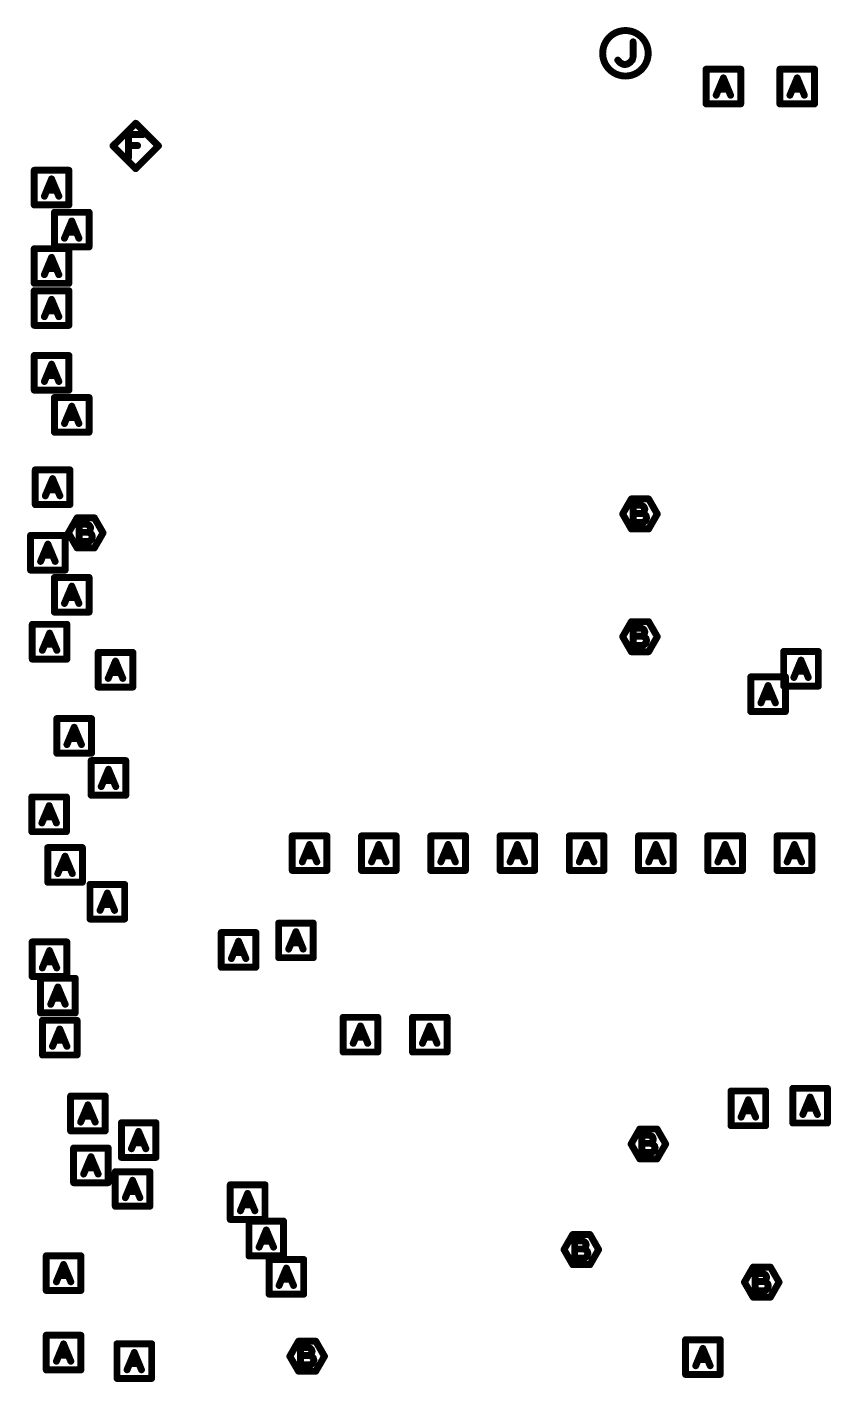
# Model space of a CAD drawing. Extents: x -14.2 to 19.9, y -5.2 to 16.9.
# Drawn here: x 2.34 to 3.036, y 4.04 to 5.213 of the extents above; entities that cross this region are included whole.
import ezdxf

# ---------------------------------------------------------------- set-up
doc = ezdxf.new("R2010")
doc.units = 0
doc.layers.get('0').update_dxf_attribs({"linetype": 'CONTINUOUS'})
doc.layers.add('FAB', color=2, linetype='CONTINUOUS')

# ---------------------------------------------------------------- blocks, each defined once
blk = doc.blocks.new('ROUND_1')
at = {"const_width": 0.003}
blk.add_lwpolyline([(-0.0015, 0, 1), (0.0015, 0, 1)], format="xyb", close=True, dxfattribs=at)

msp = doc.modelspace()

# ---------------------------------------------------------------- linework, layer by layer
at = {"layer": 'FAB', "const_width": 0.006}
msp.add_lwpolyline([(2.8386, 5.19, 1), (2.878, 5.19, 1)], format="xyb", close=True, dxfattribs=at)
for points in [[(2.8649, 5.1867), (2.8649, 5.1999)], [(2.8517, 5.1841), (2.8534, 5.1821)], [(2.8623, 5.1821), (2.8642, 5.1841)], [(2.8642, 5.1841), (2.8649, 5.1867)], [(2.8534, 5.1821), (2.8554, 5.1808)], [(2.8554, 5.1808), (2.8577, 5.1802)], [(2.8577, 5.1802), (2.8603, 5.1808)], [(2.8603, 5.1808), (2.8623, 5.1821)], [(2.9282, 5.1462), (2.9282, 5.1762)], [(2.9282, 5.1762), (2.9582, 5.1762)], [(2.9582, 5.1762), (2.9582, 5.1462)], [(2.9921, 5.1462), (2.9921, 5.1762)], [(2.9921, 5.1762), (3.0221, 5.1762)], [(3.0221, 5.1762), (3.0221, 5.1462)], [(2.9369, 5.1537), (2.9432, 5.1687)], [(2.9432, 5.1687), (2.9494, 5.1537)], [(3.0008, 5.1537), (3.0071, 5.1687)], [(3.0071, 5.1687), (3.0133, 5.1537)], [(2.9472, 5.1589), (2.9392, 5.1589)], [(3.0111, 5.1589), (3.0031, 5.1589)], [(2.9582, 5.1462), (2.9282, 5.1462)], [(3.0221, 5.1462), (2.9921, 5.1462)], [(2.4144, 5.1098), (2.4341, 5.1294)], [(2.4341, 5.1294), (2.4538, 5.1098)], [(2.4279, 5.0999), (2.4279, 5.1196)], [(2.4279, 5.1196), (2.4403, 5.1196)], [(2.4341, 5.0901), (2.4144, 5.1098)], [(2.4357, 5.1101), (2.4279, 5.1101)], [(2.4538, 5.1098), (2.4341, 5.0901)], [(2.3462, 5.0587), (2.3462, 5.0887)], [(2.3462, 5.0887), (2.3762, 5.0887)], [(2.3762, 5.0887), (2.3762, 5.0587)], [(2.355, 5.0662), (2.3612, 5.0812)], [(2.3612, 5.0812), (2.3675, 5.0662)], [(2.3652, 5.0715), (2.3572, 5.0715)], [(2.3762, 5.0587), (2.3462, 5.0587)], [(2.3637, 5.0223), (2.3637, 5.0523)], [(2.3637, 5.0523), (2.3937, 5.0523)], [(2.3724, 5.0298), (2.3787, 5.0448)], [(2.3787, 5.0448), (2.3849, 5.0298)], [(2.3937, 5.0523), (2.3937, 5.0223)], [(2.3827, 5.035), (2.3747, 5.035)], [(2.3462, 4.9908), (2.3462, 5.0208)], [(2.3462, 5.0208), (2.3762, 5.0208)], [(2.3937, 5.0223), (2.3637, 5.0223)], [(2.3762, 5.0208), (2.3762, 4.9908)], [(2.355, 4.9983), (2.3612, 5.0133)], [(2.3612, 5.0133), (2.3675, 4.9983)], [(2.3652, 5.0035), (2.3572, 5.0035)], [(2.3762, 4.9908), (2.3462, 4.9908)], [(2.3462, 4.9544), (2.3462, 4.9844)], [(2.3462, 4.9844), (2.3762, 4.9844)], [(2.3762, 4.9844), (2.3762, 4.9544)], [(2.355, 4.9619), (2.3612, 4.9769)], [(2.3612, 4.9769), (2.3675, 4.9619)], [(2.3652, 4.9671), (2.3572, 4.9671)], [(2.3762, 4.9544), (2.3462, 4.9544)], [(2.3462, 4.8983), (2.3462, 4.9283)], [(2.3462, 4.9283), (2.3762, 4.9283)], [(2.3762, 4.9283), (2.3762, 4.8983)], [(2.355, 4.9058), (2.3612, 4.9208)], [(2.3612, 4.9208), (2.3675, 4.9058)], [(2.3652, 4.9111), (2.3572, 4.9111)], [(2.3762, 4.8983), (2.3462, 4.8983)], [(2.3637, 4.8619), (2.3637, 4.8919)], [(2.3637, 4.8919), (2.3937, 4.8919)], [(2.3937, 4.8919), (2.3937, 4.8619)], [(2.3724, 4.8694), (2.3787, 4.8844)], [(2.3787, 4.8844), (2.3849, 4.8694)], [(2.3827, 4.8746), (2.3747, 4.8746)], [(2.3937, 4.8619), (2.3637, 4.8619)], [(2.3471, 4.7992), (2.3471, 4.8293)], [(2.3471, 4.8293), (2.3771, 4.8293)], [(2.3558, 4.8068), (2.3621, 4.8217)], [(2.3621, 4.8217), (2.3684, 4.8068)], [(2.3771, 4.8293), (2.3771, 4.7992)], [(2.3661, 4.812), (2.3581, 4.812)], [(2.3771, 4.7992), (2.3471, 4.7992)], [(2.8559, 4.7911), (2.8634, 4.8041)], [(2.8634, 4.8041), (2.8784, 4.8041)], [(2.8718, 4.7986), (2.8651, 4.7986)], [(2.8651, 4.7986), (2.8651, 4.7836)], [(2.8736, 4.7978), (2.8718, 4.7986)], [(2.8746, 4.7968), (2.8736, 4.7978)], [(2.8751, 4.7953), (2.8746, 4.7968)], [(2.8746, 4.7936), (2.8751, 4.7953)], [(2.8784, 4.8041), (2.8859, 4.7911)], [(2.3758, 4.7747), (2.3833, 4.7877)], [(2.3833, 4.7877), (2.3983, 4.7877)], [(2.3983, 4.7877), (2.4058, 4.7747)], [(2.8634, 4.7781), (2.8559, 4.7911)], [(2.8728, 4.7916), (2.8651, 4.7916)], [(2.8651, 4.7836), (2.8734, 4.7836)], [(2.8728, 4.7916), (2.8739, 4.7923)], [(2.8746, 4.7911), (2.8728, 4.7916)], [(2.8734, 4.7836), (2.8751, 4.7846)], [(2.8739, 4.7923), (2.8746, 4.7936)], [(2.8761, 4.7896), (2.8746, 4.7911)], [(2.8751, 4.7846), (2.8761, 4.7861)], [(2.8766, 4.7878), (2.8761, 4.7896)], [(2.8761, 4.7861), (2.8766, 4.7878)], [(2.8859, 4.7911), (2.8784, 4.7781)], [(2.343, 4.7425), (2.343, 4.7725)], [(2.343, 4.7725), (2.373, 4.7725)], [(2.373, 4.7725), (2.373, 4.7425)], [(2.3833, 4.7617), (2.3758, 4.7747)], [(2.3918, 4.7822), (2.3851, 4.7822)], [(2.3851, 4.7822), (2.3851, 4.7672)], [(2.3928, 4.7752), (2.3851, 4.7752)], [(2.3936, 4.7814), (2.3918, 4.7822)], [(2.3928, 4.7752), (2.3938, 4.7759)], [(2.3945, 4.7747), (2.3928, 4.7752)], [(2.3945, 4.7804), (2.3936, 4.7814)], [(2.3938, 4.7759), (2.3945, 4.7772)], [(2.3951, 4.779), (2.3945, 4.7804)], [(2.3945, 4.7772), (2.3951, 4.779)], [(2.396, 4.7732), (2.3945, 4.7747)], [(2.3965, 4.7714), (2.396, 4.7732)], [(2.4058, 4.7747), (2.3983, 4.7617)], [(2.8784, 4.7781), (2.8634, 4.7781)], [(2.3517, 4.75), (2.358, 4.765)], [(2.358, 4.765), (2.3643, 4.75)], [(2.3983, 4.7617), (2.3833, 4.7617)], [(2.3851, 4.7672), (2.3933, 4.7672)], [(2.3933, 4.7672), (2.3951, 4.7682)], [(2.3951, 4.7682), (2.396, 4.7697)], [(2.396, 4.7697), (2.3965, 4.7714)], [(2.362, 4.7553), (2.354, 4.7553)], [(2.373, 4.7425), (2.343, 4.7425)], [(2.3637, 4.7061), (2.3637, 4.7361)], [(2.3637, 4.7361), (2.3937, 4.7361)], [(2.3724, 4.7136), (2.3787, 4.7286)], [(2.3787, 4.7286), (2.3849, 4.7136)], [(2.3937, 4.7361), (2.3937, 4.7061)], [(2.3827, 4.7188), (2.3747, 4.7188)], [(2.3937, 4.7061), (2.3637, 4.7061)], [(2.3445, 4.6654), (2.3445, 4.6955)], [(2.3445, 4.6955), (2.3745, 4.6955)], [(2.3745, 4.6955), (2.3745, 4.6654)], [(2.8559, 4.6848), (2.8634, 4.6978)], [(2.8634, 4.6978), (2.8784, 4.6978)], [(2.8718, 4.6923), (2.8651, 4.6923)], [(2.8651, 4.6923), (2.8651, 4.6773)], [(2.8736, 4.6915), (2.8718, 4.6923)], [(2.8746, 4.6905), (2.8736, 4.6915)], [(2.8751, 4.689), (2.8746, 4.6905)], [(2.8784, 4.6978), (2.8859, 4.6848)], [(2.3532, 4.673), (2.3595, 4.6879)], [(2.3635, 4.6782), (2.3555, 4.6782)], [(2.3595, 4.6879), (2.3658, 4.673)], [(2.8634, 4.6718), (2.8559, 4.6848)], [(2.8728, 4.6853), (2.8651, 4.6853)], [(2.8728, 4.6853), (2.8739, 4.686)], [(2.8746, 4.6848), (2.8728, 4.6853)], [(2.8734, 4.6773), (2.8751, 4.6783)], [(2.8739, 4.686), (2.8746, 4.6873)], [(2.8746, 4.6873), (2.8751, 4.689)], [(2.8761, 4.6833), (2.8746, 4.6848)], [(2.8751, 4.6783), (2.8761, 4.6798)], [(2.8766, 4.6815), (2.8761, 4.6833)], [(2.8761, 4.6798), (2.8766, 4.6815)], [(2.8859, 4.6848), (2.8784, 4.6718)], [(2.4016, 4.6412), (2.4016, 4.6712)], [(2.4016, 4.6712), (2.4316, 4.6712)], [(2.4316, 4.6712), (2.4316, 4.6412)], [(2.8784, 4.6718), (2.8634, 4.6718)], [(2.8651, 4.6773), (2.8734, 4.6773)], [(2.9954, 4.642), (2.9954, 4.672)], [(2.9954, 4.672), (3.0254, 4.672)], [(3.0254, 4.672), (3.0254, 4.642)], [(2.3745, 4.6654), (2.3445, 4.6654)], [(2.4103, 4.6487), (2.4166, 4.6637)], [(2.4166, 4.6637), (2.4229, 4.6487)], [(3.0042, 4.6495), (3.0104, 4.6645)], [(3.0144, 4.6548), (3.0064, 4.6548)], [(3.0104, 4.6645), (3.0167, 4.6495)], [(2.4206, 4.6539), (2.4126, 4.6539)], [(2.9669, 4.62), (2.9669, 4.65)], [(2.9669, 4.65), (2.9969, 4.65)], [(2.9969, 4.65), (2.9969, 4.62)], [(2.4316, 4.6412), (2.4016, 4.6412)], [(2.9757, 4.6275), (2.9819, 4.6425)], [(2.9859, 4.6328), (2.9779, 4.6328)], [(2.9819, 4.6425), (2.9882, 4.6275)], [(3.0254, 4.642), (2.9954, 4.642)], [(2.9969, 4.62), (2.9669, 4.62)], [(2.3658, 4.5839), (2.3658, 4.6139)], [(2.3658, 4.6139), (2.3958, 4.6139)], [(2.3958, 4.6139), (2.3958, 4.5839)], [(2.3745, 4.5914), (2.3808, 4.6064)], [(2.3848, 4.5967), (2.3768, 4.5967)], [(2.3808, 4.6064), (2.3871, 4.5914)], [(2.3958, 4.5839), (2.3658, 4.5839)], [(2.3955, 4.5475), (2.3955, 4.5775)], [(2.3955, 4.5775), (2.4255, 4.5775)], [(2.4255, 4.5775), (2.4255, 4.5475)], [(2.4042, 4.555), (2.4105, 4.57)], [(2.4105, 4.57), (2.4168, 4.555)], [(2.4145, 4.5602), (2.4065, 4.5602)], [(2.3441, 4.516), (2.3441, 4.546)], [(2.3441, 4.546), (2.3741, 4.546)], [(2.3528, 4.5235), (2.3591, 4.5385)], [(2.3591, 4.5385), (2.3654, 4.5235)], [(2.3741, 4.546), (2.3741, 4.516)], [(2.4255, 4.5475), (2.3955, 4.5475)], [(2.3631, 4.5287), (2.3551, 4.5287)], [(2.3741, 4.516), (2.3441, 4.516)], [(2.3579, 4.4722), (2.3579, 4.5022)], [(2.3579, 4.5022), (2.3879, 4.5022)], [(2.3879, 4.5022), (2.3879, 4.4722)], [(2.5697, 4.4824), (2.5697, 4.5123)], [(2.5697, 4.5123), (2.5997, 4.5123)], [(2.5784, 4.4898), (2.5847, 4.5049)], [(2.5847, 4.5049), (2.591, 4.4898)], [(2.5997, 4.5123), (2.5997, 4.4824)], [(2.6297, 4.4824), (2.6297, 4.5123)], [(2.6297, 4.5123), (2.6597, 4.5123)], [(2.6384, 4.4898), (2.6447, 4.5049)], [(2.6447, 4.5049), (2.651, 4.4898)], [(2.6597, 4.5123), (2.6597, 4.4824)], [(2.6897, 4.4824), (2.6897, 4.5123)], [(2.6897, 4.5123), (2.7197, 4.5123)], [(2.6984, 4.4898), (2.7047, 4.5049)], [(2.7047, 4.5049), (2.711, 4.4898)], [(2.7197, 4.5123), (2.7197, 4.4824)], [(2.7497, 4.4824), (2.7497, 4.5123)], [(2.7497, 4.5123), (2.7797, 4.5123)], [(2.7584, 4.4898), (2.7647, 4.5049)], [(2.7647, 4.5049), (2.771, 4.4898)], [(2.7797, 4.5123), (2.7797, 4.4824)], [(2.8097, 4.4824), (2.8097, 4.5123)], [(2.8097, 4.5123), (2.8397, 4.5123)], [(2.8184, 4.4898), (2.8247, 4.5049)], [(2.8247, 4.5049), (2.831, 4.4898)], [(2.8397, 4.5123), (2.8397, 4.4824)], [(2.8697, 4.4824), (2.8697, 4.5123)], [(2.8697, 4.5123), (2.8997, 4.5123)], [(2.8784, 4.4898), (2.8847, 4.5049)], [(2.8847, 4.5049), (2.891, 4.4898)], [(2.8997, 4.5123), (2.8997, 4.4824)], [(2.9297, 4.4824), (2.9297, 4.5123)], [(2.9297, 4.5123), (2.9597, 4.5123)], [(2.9384, 4.4898), (2.9447, 4.5049)], [(2.9447, 4.5049), (2.951, 4.4898)], [(2.9597, 4.5123), (2.9597, 4.4824)], [(2.9897, 4.4824), (2.9897, 4.5123)], [(2.9897, 4.5123), (3.0197, 4.5123)], [(2.9984, 4.4898), (3.0047, 4.5049)], [(3.0047, 4.5049), (3.011, 4.4898)], [(3.0197, 4.5123), (3.0197, 4.4824)], [(2.3666, 4.4797), (2.3729, 4.4947)], [(2.3729, 4.4947), (2.3792, 4.4797)], [(2.5887, 4.4951), (2.5807, 4.4951)], [(2.6487, 4.4951), (2.6407, 4.4951)], [(2.7087, 4.4951), (2.7007, 4.4951)], [(2.7687, 4.4951), (2.7607, 4.4951)], [(2.8287, 4.4951), (2.8207, 4.4951)], [(2.8887, 4.4951), (2.8807, 4.4951)], [(2.9487, 4.4951), (2.9407, 4.4951)], [(3.0087, 4.4951), (3.0007, 4.4951)], [(2.3769, 4.4849), (2.3689, 4.4849)], [(2.5997, 4.4824), (2.5697, 4.4824)], [(2.6597, 4.4824), (2.6297, 4.4824)], [(2.7197, 4.4824), (2.6897, 4.4824)], [(2.7797, 4.4824), (2.7497, 4.4824)], [(2.8397, 4.4824), (2.8097, 4.4824)], [(2.8997, 4.4824), (2.8697, 4.4824)], [(2.9597, 4.4824), (2.9297, 4.4824)], [(3.0197, 4.4824), (2.9897, 4.4824)], [(2.3879, 4.4722), (2.3579, 4.4722)], [(2.3945, 4.4403), (2.3945, 4.4703)], [(2.3945, 4.4703), (2.4245, 4.4703)], [(2.4245, 4.4703), (2.4245, 4.4403)], [(2.4032, 4.4478), (2.4095, 4.4628)], [(2.4095, 4.4628), (2.4158, 4.4478)], [(2.4135, 4.453), (2.4055, 4.453)], [(2.4245, 4.4403), (2.3945, 4.4403)], [(2.5579, 4.4069), (2.5579, 4.4368)], [(2.5579, 4.4368), (2.5879, 4.4368)], [(2.5879, 4.4368), (2.5879, 4.4069)], [(2.3444, 4.3905), (2.3444, 4.4205)], [(2.3444, 4.4205), (2.3744, 4.4205)], [(2.3744, 4.4205), (2.3744, 4.3905)], [(2.5082, 4.3986), (2.5082, 4.4286)], [(2.5082, 4.4286), (2.5382, 4.4286)], [(2.517, 4.4061), (2.5232, 4.4211)], [(2.5232, 4.4211), (2.5295, 4.4061)], [(2.5382, 4.4286), (2.5382, 4.3986)], [(2.5666, 4.4143), (2.5729, 4.4294)], [(2.5729, 4.4294), (2.5791, 4.4143)], [(2.3532, 4.398), (2.3594, 4.413)], [(2.3594, 4.413), (2.3657, 4.398)], [(2.5272, 4.4114), (2.5192, 4.4114)], [(2.5769, 4.4196), (2.5689, 4.4196)], [(2.3634, 4.4032), (2.3554, 4.4032)], [(2.5382, 4.3986), (2.5082, 4.3986)], [(2.5879, 4.4069), (2.5579, 4.4069)], [(2.3744, 4.3905), (2.3444, 4.3905)], [(2.3517, 4.359), (2.3517, 4.389)], [(2.3517, 4.389), (2.3817, 4.389)], [(2.3817, 4.389), (2.3817, 4.359)], [(2.3605, 4.3665), (2.3667, 4.3815)], [(2.3667, 4.3815), (2.373, 4.3665)], [(2.3707, 4.3717), (2.3627, 4.3717)], [(2.3817, 4.359), (2.3517, 4.359)], [(2.3533, 4.3226), (2.3533, 4.3526)], [(2.3533, 4.3526), (2.3833, 4.3526)], [(2.3833, 4.3526), (2.3833, 4.3226)], [(2.6138, 4.3252), (2.6138, 4.3552)], [(2.6138, 4.3552), (2.6438, 4.3552)], [(2.6438, 4.3552), (2.6438, 4.3252)], [(2.6738, 4.3252), (2.6738, 4.3552)], [(2.6738, 4.3552), (2.7038, 4.3552)], [(2.7038, 4.3552), (2.7038, 4.3252)], [(2.362, 4.3301), (2.3683, 4.3451)], [(2.3683, 4.3451), (2.3745, 4.3301)], [(2.6225, 4.3327), (2.6288, 4.3477)], [(2.6328, 4.338), (2.6248, 4.338)], [(2.6288, 4.3477), (2.6351, 4.3327)], [(2.6825, 4.3327), (2.6888, 4.3477)], [(2.6928, 4.338), (2.6848, 4.338)], [(2.6888, 4.3477), (2.6951, 4.3327)], [(2.3723, 4.3353), (2.3643, 4.3353)], [(2.3833, 4.3226), (2.3533, 4.3226)], [(2.6438, 4.3252), (2.6138, 4.3252)], [(2.7038, 4.3252), (2.6738, 4.3252)], [(2.9498, 4.2614), (2.9498, 4.2914)], [(2.9498, 4.2914), (2.9798, 4.2914)], [(2.9798, 4.2914), (2.9798, 4.2614)], [(3.0033, 4.2637), (3.0033, 4.2937)], [(3.0033, 4.2937), (3.0333, 4.2937)], [(3.0333, 4.2937), (3.0333, 4.2637)], [(2.3777, 4.2569), (2.3777, 4.287)], [(2.3777, 4.287), (2.4077, 4.287)], [(2.3864, 4.2645), (2.3927, 4.2794)], [(2.3927, 4.2794), (2.399, 4.2645)], [(2.4077, 4.287), (2.4077, 4.2569)], [(2.9585, 4.2688), (2.9648, 4.2839)], [(2.9648, 4.2839), (2.9711, 4.2688)], [(3.012, 4.2711), (3.0183, 4.2862)], [(3.0183, 4.2862), (3.0246, 4.2711)], [(2.3967, 4.2697), (2.3887, 4.2697)], [(2.9688, 4.2741), (2.9608, 4.2741)], [(3.0223, 4.2764), (3.0143, 4.2764)], [(2.4077, 4.2569), (2.3777, 4.2569)], [(2.4217, 4.2339), (2.4217, 4.2639)], [(2.4217, 4.2639), (2.4516, 4.2639)], [(2.4304, 4.2414), (2.4366, 4.2564)], [(2.4366, 4.2564), (2.4429, 4.2414)], [(2.4516, 4.2639), (2.4516, 4.2339)], [(2.8632, 4.2455), (2.8707, 4.2585)], [(2.8707, 4.2585), (2.8857, 4.2585)], [(2.8857, 4.2585), (2.8932, 4.2455)], [(2.9798, 4.2614), (2.9498, 4.2614)], [(3.0333, 4.2637), (3.0033, 4.2637)], [(2.4406, 4.2466), (2.4326, 4.2466)], [(2.8707, 4.2326), (2.8632, 4.2455)], [(2.8792, 4.253), (2.8725, 4.253)], [(2.8725, 4.253), (2.8725, 4.2381)], [(2.8802, 4.2461), (2.8725, 4.2461)], [(2.881, 4.2523), (2.8792, 4.253)], [(2.8802, 4.2461), (2.8812, 4.2468)], [(2.882, 4.2455), (2.8802, 4.2461)], [(2.882, 4.2513), (2.881, 4.2523)], [(2.8812, 4.2468), (2.882, 4.248)], [(2.8825, 4.2498), (2.882, 4.2513)], [(2.882, 4.248), (2.8825, 4.2498)], [(2.8835, 4.244), (2.882, 4.2455)], [(2.884, 4.2423), (2.8835, 4.244)], [(2.8932, 4.2455), (2.8857, 4.2326)], [(2.3803, 4.212), (2.3803, 4.242)], [(2.3803, 4.242), (2.4103, 4.242)], [(2.389, 4.2195), (2.3953, 4.2345)], [(2.3953, 4.2345), (2.4016, 4.2195)], [(2.4103, 4.242), (2.4103, 4.212)], [(2.4516, 4.2339), (2.4217, 4.2339)], [(2.8857, 4.2326), (2.8707, 4.2326)], [(2.8725, 4.2381), (2.8807, 4.2381)], [(2.8807, 4.2381), (2.8825, 4.239)], [(2.8825, 4.239), (2.8835, 4.2405)], [(2.8835, 4.2405), (2.884, 4.2423)], [(2.3993, 4.2248), (2.3913, 4.2248)], [(2.4164, 4.1916), (2.4164, 4.2215)], [(2.4164, 4.2215), (2.4464, 4.2215)], [(2.4464, 4.2215), (2.4464, 4.1916)], [(2.4103, 4.212), (2.3803, 4.212)], [(2.4251, 4.199), (2.4314, 4.2141)], [(2.4314, 4.2141), (2.4377, 4.199)], [(2.516, 4.1802), (2.516, 4.2102)], [(2.516, 4.2102), (2.5461, 4.2102)], [(2.5461, 4.2102), (2.5461, 4.1802)], [(2.4354, 4.2043), (2.4274, 4.2043)], [(2.5248, 4.1877), (2.531, 4.2027)], [(2.531, 4.2027), (2.5373, 4.1877)], [(2.4464, 4.1916), (2.4164, 4.1916)], [(2.535, 4.1929), (2.527, 4.1929)], [(2.5461, 4.1802), (2.516, 4.1802)], [(2.5322, 4.1486), (2.5322, 4.1787)], [(2.5322, 4.1787), (2.5622, 4.1787)], [(2.5622, 4.1787), (2.5622, 4.1486)], [(2.541, 4.1562), (2.5472, 4.1711)], [(2.5472, 4.1711), (2.5535, 4.1562)], [(2.8051, 4.1541), (2.8126, 4.1671)], [(2.8126, 4.1671), (2.8276, 4.1671)], [(2.8276, 4.1671), (2.8351, 4.1541)], [(2.5512, 4.1614), (2.5432, 4.1614)], [(2.8126, 4.1411), (2.8051, 4.1541)], [(2.8211, 4.1616), (2.8143, 4.1616)], [(2.8143, 4.1616), (2.8143, 4.1466)], [(2.8221, 4.1546), (2.8143, 4.1546)], [(2.8228, 4.1608), (2.8211, 4.1616)], [(2.8221, 4.1546), (2.8231, 4.1553)], [(2.8238, 4.1541), (2.8221, 4.1546)], [(2.8238, 4.1598), (2.8228, 4.1608)], [(2.8231, 4.1553), (2.8238, 4.1566)], [(2.8243, 4.1583), (2.8238, 4.1598)], [(2.8238, 4.1566), (2.8243, 4.1583)], [(2.8253, 4.1526), (2.8238, 4.1541)], [(2.8258, 4.1508), (2.8253, 4.1526)], [(2.8253, 4.1491), (2.8258, 4.1508)], [(2.8351, 4.1541), (2.8276, 4.1411)], [(2.3566, 4.1187), (2.3566, 4.1487)], [(2.3566, 4.1487), (2.3866, 4.1487)], [(2.3654, 4.1262), (2.3716, 4.1412)], [(2.3716, 4.1412), (2.3779, 4.1262)], [(2.3866, 4.1487), (2.3866, 4.1187)], [(2.5622, 4.1486), (2.5322, 4.1486)], [(2.5496, 4.1155), (2.5496, 4.1455)], [(2.5496, 4.1455), (2.5796, 4.1455)], [(2.5796, 4.1455), (2.5796, 4.1155)], [(2.8276, 4.1411), (2.8126, 4.1411)], [(2.8143, 4.1466), (2.8226, 4.1466)], [(2.8226, 4.1466), (2.8243, 4.1476)], [(2.8243, 4.1476), (2.8253, 4.1491)], [(2.9614, 4.1259), (2.9689, 4.1389)], [(2.9689, 4.1389), (2.9839, 4.1389)], [(2.9839, 4.1389), (2.9914, 4.1259)], [(2.3756, 4.1315), (2.3676, 4.1315)], [(2.5583, 4.123), (2.5646, 4.138)], [(2.5686, 4.1283), (2.5606, 4.1283)], [(2.5646, 4.138), (2.5708, 4.123)], [(2.9774, 4.1334), (2.9706, 4.1334)], [(2.9706, 4.1334), (2.9706, 4.1184)], [(2.9791, 4.1326), (2.9774, 4.1334)], [(2.9784, 4.1264), (2.9794, 4.1271)], [(2.9801, 4.1316), (2.9791, 4.1326)], [(2.9794, 4.1271), (2.9801, 4.1284)], [(2.9806, 4.1302), (2.9801, 4.1316)], [(2.9801, 4.1284), (2.9806, 4.1302)], [(2.3866, 4.1187), (2.3566, 4.1187)], [(2.5796, 4.1155), (2.5496, 4.1155)], [(2.9689, 4.1129), (2.9614, 4.1259)], [(2.9784, 4.1264), (2.9706, 4.1264)], [(2.9706, 4.1184), (2.9789, 4.1184)], [(2.9801, 4.1259), (2.9784, 4.1264)], [(2.9789, 4.1184), (2.9806, 4.1194)], [(2.9816, 4.1244), (2.9801, 4.1259)], [(2.9806, 4.1194), (2.9816, 4.1209)], [(2.9821, 4.1227), (2.9816, 4.1244)], [(2.9816, 4.1209), (2.9821, 4.1227)], [(2.9914, 4.1259), (2.9839, 4.1129)], [(2.9839, 4.1129), (2.9689, 4.1129)], [(2.3566, 4.0499), (2.3566, 4.0799)], [(2.3566, 4.0799), (2.3866, 4.0799)], [(2.3866, 4.0799), (2.3866, 4.0499)], [(2.3654, 4.0574), (2.3716, 4.0724)], [(2.3716, 4.0724), (2.3779, 4.0574)], [(2.4179, 4.0425), (2.4179, 4.0725)], [(2.4179, 4.0725), (2.4479, 4.0725)], [(2.4479, 4.0725), (2.4479, 4.0425)], [(2.5676, 4.0617), (2.5751, 4.0747)], [(2.5751, 4.0747), (2.5901, 4.0747)], [(2.5836, 4.0693), (2.5769, 4.0693)], [(2.5769, 4.0693), (2.5769, 4.0542)], [(2.5854, 4.0685), (2.5836, 4.0693)], [(2.5864, 4.0675), (2.5854, 4.0685)], [(2.5901, 4.0747), (2.5976, 4.0617)], [(2.9104, 4.046), (2.9104, 4.076)], [(2.9104, 4.076), (2.9404, 4.076)], [(2.9192, 4.0535), (2.9254, 4.0685)], [(2.9254, 4.0685), (2.9317, 4.0535)], [(2.9404, 4.076), (2.9404, 4.046)], [(2.3756, 4.0626), (2.3676, 4.0626)], [(2.4266, 4.05), (2.4329, 4.065)], [(2.4329, 4.065), (2.4391, 4.05)], [(2.5751, 4.0488), (2.5676, 4.0617)], [(2.5846, 4.0623), (2.5769, 4.0623)], [(2.5846, 4.0623), (2.5856, 4.063)], [(2.5864, 4.0617), (2.5846, 4.0623)], [(2.5856, 4.063), (2.5864, 4.0642)], [(2.5869, 4.066), (2.5864, 4.0675)], [(2.5864, 4.0642), (2.5869, 4.066)], [(2.5879, 4.0602), (2.5864, 4.0617)], [(2.5869, 4.0552), (2.5879, 4.0567)], [(2.5884, 4.0585), (2.5879, 4.0602)], [(2.5879, 4.0567), (2.5884, 4.0585)], [(2.5976, 4.0617), (2.5901, 4.0488)], [(2.9294, 4.0588), (2.9214, 4.0588)], [(2.3866, 4.0499), (2.3566, 4.0499)], [(2.4369, 4.0553), (2.4289, 4.0553)], [(2.5901, 4.0488), (2.5751, 4.0488)], [(2.5769, 4.0542), (2.5851, 4.0542)], [(2.5851, 4.0542), (2.5869, 4.0552)], [(2.9404, 4.046), (2.9104, 4.046)], [(2.4479, 4.0425), (2.4179, 4.0425)]]:
    msp.add_lwpolyline(points, dxfattribs=at)

# ---------------------------------------------------------------- block references
at = {"layer": 'FAB'}
for p in [(2.8649, 5.1999), (2.8517, 5.1841), (2.8642, 5.1841), (2.8642, 5.1841), (2.8649, 5.1867), (2.8649, 5.1867), (2.8534, 5.1821), (2.8534, 5.1821), (2.8554, 5.1808), (2.8554, 5.1808), (2.8577, 5.1802), (2.8577, 5.1802), (2.8603, 5.1808), (2.8603, 5.1808), (2.8623, 5.1821), (2.8623, 5.1821), (2.9282, 5.1762), (2.9282, 5.1762), (2.9582, 5.1762), (2.9582, 5.1762), (2.9921, 5.1762), (2.9921, 5.1762), (3.0221, 5.1762), (3.0221, 5.1762), (2.9432, 5.1687), (2.9432, 5.1687), (3.0071, 5.1687), (3.0071, 5.1687), (2.9369, 5.1537), (2.9392, 5.1589), (2.9472, 5.1589), (2.9494, 5.1537), (3.0008, 5.1537), (3.0031, 5.1589), (3.0111, 5.1589), (3.0133, 5.1537), (2.9282, 5.1462), (2.9282, 5.1462), (2.9582, 5.1462), (2.9582, 5.1462), (2.9921, 5.1462), (2.9921, 5.1462), (3.0221, 5.1462), (3.0221, 5.1462), (2.4341, 5.1294), (2.4341, 5.1294), (2.4279, 5.1196), (2.4279, 5.1196), (2.4403, 5.1196), (2.4144, 5.1098), (2.4144, 5.1098), (2.4279, 5.1101), (2.4357, 5.1101), (2.4538, 5.1098), (2.4538, 5.1098), (2.3462, 5.0887), (2.3462, 5.0887), (2.3762, 5.0887), (2.3762, 5.0887), (2.4279, 5.0999), (2.4341, 5.0901), (2.4341, 5.0901), (2.3612, 5.0812), (2.3612, 5.0812), (2.355, 5.0662), (2.3572, 5.0715), (2.3652, 5.0715), (2.3675, 5.0662), (2.3462, 5.0587), (2.3462, 5.0587), (2.3762, 5.0587), (2.3762, 5.0587), (2.3637, 5.0523), (2.3637, 5.0523), (2.3787, 5.0448), (2.3787, 5.0448), (2.3937, 5.0523), (2.3937, 5.0523), (2.3747, 5.035), (2.3827, 5.035), (2.3462, 5.0208), (2.3462, 5.0208), (2.3637, 5.0223), (2.3637, 5.0223), (2.3724, 5.0298), (2.3762, 5.0208), (2.3762, 5.0208), (2.3849, 5.0298), (2.3937, 5.0223), (2.3937, 5.0223), (2.3612, 5.0133), (2.3612, 5.0133), (2.355, 4.9983), (2.3572, 5.0035), (2.3652, 5.0035), (2.3675, 4.9983), (2.3462, 4.9908), (2.3462, 4.9908), (2.3462, 4.9844), (2.3462, 4.9844), (2.3762, 4.9908), (2.3762, 4.9908), (2.3762, 4.9844), (2.3762, 4.9844), (2.3612, 4.9769), (2.3612, 4.9769), (2.355, 4.9619), (2.3572, 4.9671), (2.3652, 4.9671), (2.3675, 4.9619), (2.3462, 4.9544), (2.3462, 4.9544), (2.3762, 4.9544), (2.3762, 4.9544), (2.3462, 4.9283), (2.3462, 4.9283), (2.3762, 4.9283), (2.3762, 4.9283), (2.3612, 4.9208), (2.3612, 4.9208), (2.355, 4.9058), (2.3572, 4.9111), (2.3652, 4.9111), (2.3675, 4.9058), (2.3462, 4.8983), (2.3462, 4.8983), (2.3637, 4.8919), (2.3637, 4.8919), (2.3762, 4.8983), (2.3762, 4.8983), (2.3937, 4.8919), (2.3937, 4.8919), (2.3787, 4.8844), (2.3787, 4.8844), (2.3724, 4.8694), (2.3747, 4.8746), (2.3827, 4.8746), (2.3849, 4.8694), (2.3637, 4.8619), (2.3637, 4.8619), (2.3937, 4.8619), (2.3937, 4.8619), (2.3471, 4.8293), (2.3471, 4.8293), (2.3621, 4.8217), (2.3621, 4.8217), (2.3771, 4.8293), (2.3771, 4.8293), (2.3581, 4.812), (2.3661, 4.812), (2.3471, 4.7992), (2.3471, 4.7992), (2.3558, 4.8068), (2.3684, 4.8068), (2.3771, 4.7992), (2.3771, 4.7992), (2.8634, 4.8041), (2.8634, 4.8041), (2.8651, 4.7986), (2.8651, 4.7986), (2.8718, 4.7986), (2.8718, 4.7986), (2.8736, 4.7978), (2.8736, 4.7978), (2.8746, 4.7968), (2.8746, 4.7968), (2.8751, 4.7953), (2.8751, 4.7953), (2.8784, 4.8041), (2.8784, 4.8041), (2.3833, 4.7877), (2.3833, 4.7877), (2.3983, 4.7877), (2.3983, 4.7877), (2.8559, 4.7911), (2.8559, 4.7911), (2.8651, 4.7916), (2.8651, 4.7836), (2.8651, 4.7836), (2.8728, 4.7916), (2.8728, 4.7916), (2.8728, 4.7916), (2.8734, 4.7836), (2.8734, 4.7836), (2.8739, 4.7923), (2.8739, 4.7923), (2.8746, 4.7936), (2.8746, 4.7936), (2.8746, 4.7911), (2.8746, 4.7911), (2.8751, 4.7846), (2.8751, 4.7846), (2.8761, 4.7896), (2.8761, 4.7896), (2.8761, 4.7861), (2.8761, 4.7861), (2.8766, 4.7878), (2.8766, 4.7878), (2.8859, 4.7911), (2.8859, 4.7911), (2.343, 4.7725), (2.343, 4.7725), (2.373, 4.7725), (2.373, 4.7725), (2.3758, 4.7747), (2.3758, 4.7747), (2.3851, 4.7822), (2.3851, 4.7822), (2.3851, 4.7752), (2.3918, 4.7822), (2.3918, 4.7822), (2.3928, 4.7752), (2.3928, 4.7752), (2.3928, 4.7752), (2.3936, 4.7814), (2.3936, 4.7814), (2.3938, 4.7759), (2.3938, 4.7759), (2.3945, 4.7804), (2.3945, 4.7804), (2.3945, 4.7772), (2.3945, 4.7772), (2.3945, 4.7747), (2.3945, 4.7747), (2.3951, 4.779), (2.3951, 4.779), (2.396, 4.7732), (2.396, 4.7732), (2.4058, 4.7747), (2.4058, 4.7747), (2.8634, 4.7781), (2.8634, 4.7781), (2.8784, 4.7781), (2.8784, 4.7781), (2.358, 4.765), (2.358, 4.765), (2.3833, 4.7617), (2.3833, 4.7617), (2.3851, 4.7672), (2.3851, 4.7672), (2.3933, 4.7672), (2.3933, 4.7672), (2.3951, 4.7682), (2.3951, 4.7682), (2.396, 4.7697), (2.396, 4.7697), (2.3965, 4.7714), (2.3965, 4.7714), (2.3983, 4.7617), (2.3983, 4.7617), (2.3517, 4.75), (2.354, 4.7553), (2.362, 4.7553), (2.3643, 4.75), (2.343, 4.7425), (2.343, 4.7425), (2.373, 4.7425), (2.373, 4.7425), (2.3637, 4.7361), (2.3637, 4.7361), (2.3787, 4.7286), (2.3787, 4.7286), (2.3937, 4.7361), (2.3937, 4.7361), (2.3724, 4.7136), (2.3747, 4.7188), (2.3827, 4.7188), (2.3849, 4.7136), (2.3637, 4.7061), (2.3637, 4.7061), (2.3937, 4.7061), (2.3937, 4.7061), (2.3445, 4.6955), (2.3445, 4.6955), (2.3745, 4.6955), (2.3745, 4.6955), (2.8634, 4.6978), (2.8634, 4.6978), (2.8651, 4.6923), (2.8651, 4.6923), (2.8718, 4.6923), (2.8718, 4.6923), (2.8736, 4.6915), (2.8736, 4.6915), (2.8746, 4.6905), (2.8746, 4.6905), (2.8784, 4.6978), (2.8784, 4.6978), (2.3555, 4.6782), (2.3595, 4.6879), (2.3595, 4.6879), (2.3635, 4.6782), (2.8559, 4.6848), (2.8559, 4.6848), (2.8651, 4.6853), (2.8728, 4.6853), (2.8728, 4.6853), (2.8728, 4.6853), (2.8739, 4.686), (2.8739, 4.686), (2.8746, 4.6873), (2.8746, 4.6873), (2.8746, 4.6848), (2.8746, 4.6848), (2.8751, 4.689), (2.8751, 4.689), (2.8751, 4.6783), (2.8751, 4.6783), (2.8761, 4.6833), (2.8761, 4.6833), (2.8761, 4.6798), (2.8761, 4.6798), (2.8766, 4.6815), (2.8766, 4.6815), (2.8859, 4.6848), (2.8859, 4.6848), (2.3532, 4.673), (2.3658, 4.673), (2.4016, 4.6712), (2.4016, 4.6712), (2.4316, 4.6712), (2.4316, 4.6712), (2.8634, 4.6718), (2.8634, 4.6718), (2.8651, 4.6773), (2.8651, 4.6773), (2.8734, 4.6773), (2.8734, 4.6773), (2.8784, 4.6718), (2.8784, 4.6718), (2.9954, 4.672), (2.9954, 4.672), (3.0254, 4.672), (3.0254, 4.672), (2.3445, 4.6654), (2.3445, 4.6654), (2.3745, 4.6654), (2.3745, 4.6654), (2.4166, 4.6637), (2.4166, 4.6637), (3.0064, 4.6548), (3.0104, 4.6645), (3.0104, 4.6645), (3.0144, 4.6548), (2.4103, 4.6487), (2.4126, 4.6539), (2.4206, 4.6539), (2.4229, 4.6487), (2.9669, 4.65), (2.9669, 4.65), (2.9969, 4.65), (2.9969, 4.65), (3.0042, 4.6495), (3.0167, 4.6495), (2.4016, 4.6412), (2.4016, 4.6412), (2.4316, 4.6412), (2.4316, 4.6412), (2.9779, 4.6328), (2.9819, 4.6425), (2.9819, 4.6425), (2.9859, 4.6328), (2.9954, 4.642), (2.9954, 4.642), (3.0254, 4.642), (3.0254, 4.642), (2.9669, 4.62), (2.9669, 4.62), (2.9757, 4.6275), (2.9882, 4.6275), (2.9969, 4.62), (2.9969, 4.62), (2.3658, 4.6139), (2.3658, 4.6139), (2.3958, 4.6139), (2.3958, 4.6139), (2.3768, 4.5967), (2.3808, 4.6064), (2.3808, 4.6064), (2.3848, 4.5967), (2.3745, 4.5914), (2.3871, 4.5914), (2.3658, 4.5839), (2.3658, 4.5839), (2.3955, 4.5775), (2.3955, 4.5775), (2.3958, 4.5839), (2.3958, 4.5839), (2.4255, 4.5775), (2.4255, 4.5775), (2.4105, 4.57), (2.4105, 4.57), (2.4042, 4.555), (2.4065, 4.5602), (2.4145, 4.5602), (2.4168, 4.555), (2.3441, 4.546), (2.3441, 4.546), (2.3591, 4.5385), (2.3591, 4.5385), (2.3741, 4.546), (2.3741, 4.546), (2.3955, 4.5475), (2.3955, 4.5475), (2.4255, 4.5475), (2.4255, 4.5475), (2.3551, 4.5287), (2.3631, 4.5287), (2.3441, 4.516), (2.3441, 4.516), (2.3528, 4.5235), (2.3654, 4.5235), (2.3741, 4.516), (2.3741, 4.516), (2.3579, 4.5022), (2.3579, 4.5022), (2.3879, 4.5022), (2.3879, 4.5022), (2.5697, 4.5123), (2.5697, 4.5123), (2.5847, 4.5049), (2.5847, 4.5049), (2.5997, 4.5123), (2.5997, 4.5123), (2.6297, 4.5123), (2.6297, 4.5123), (2.6447, 4.5049), (2.6447, 4.5049), (2.6597, 4.5123), (2.6597, 4.5123), (2.6897, 4.5123), (2.6897, 4.5123), (2.7047, 4.5049), (2.7047, 4.5049), (2.7197, 4.5123), (2.7197, 4.5123), (2.7497, 4.5123), (2.7497, 4.5123), (2.7647, 4.5049), (2.7647, 4.5049), (2.7797, 4.5123), (2.7797, 4.5123), (2.8097, 4.5123), (2.8097, 4.5123), (2.8247, 4.5049), (2.8247, 4.5049), (2.8397, 4.5123), (2.8397, 4.5123), (2.8697, 4.5123), (2.8697, 4.5123), (2.8847, 4.5049), (2.8847, 4.5049), (2.8997, 4.5123), (2.8997, 4.5123), (2.9297, 4.5123), (2.9297, 4.5123), (2.9447, 4.5049), (2.9447, 4.5049), (2.9597, 4.5123), (2.9597, 4.5123), (2.9897, 4.5123), (2.9897, 4.5123), (3.0047, 4.5049), (3.0047, 4.5049), (3.0197, 4.5123), (3.0197, 4.5123), (2.3729, 4.4947), (2.3729, 4.4947), (2.5807, 4.4951), (2.5887, 4.4951), (2.6407, 4.4951), (2.6487, 4.4951), (2.7007, 4.4951), (2.7087, 4.4951), (2.7607, 4.4951), (2.7687, 4.4951), (2.8207, 4.4951), (2.8287, 4.4951), (2.8807, 4.4951), (2.8887, 4.4951), (2.9407, 4.4951), (2.9487, 4.4951), (3.0007, 4.4951), (3.0087, 4.4951), (2.3666, 4.4797), (2.3689, 4.4849), (2.3769, 4.4849), (2.3792, 4.4797), (2.5697, 4.4824), (2.5697, 4.4824), (2.5784, 4.4898), (2.591, 4.4898), (2.5997, 4.4824), (2.5997, 4.4824), (2.6297, 4.4824), (2.6297, 4.4824), (2.6384, 4.4898), (2.651, 4.4898), (2.6597, 4.4824), (2.6597, 4.4824), (2.6897, 4.4824), (2.6897, 4.4824), (2.6984, 4.4898), (2.711, 4.4898), (2.7197, 4.4824), (2.7197, 4.4824), (2.7497, 4.4824), (2.7497, 4.4824), (2.7584, 4.4898), (2.771, 4.4898), (2.7797, 4.4824), (2.7797, 4.4824), (2.8097, 4.4824), (2.8097, 4.4824), (2.8184, 4.4898), (2.831, 4.4898), (2.8397, 4.4824), (2.8397, 4.4824), (2.8697, 4.4824), (2.8697, 4.4824), (2.8784, 4.4898), (2.891, 4.4898), (2.8997, 4.4824), (2.8997, 4.4824), (2.9297, 4.4824), (2.9297, 4.4824), (2.9384, 4.4898), (2.951, 4.4898), (2.9597, 4.4824), (2.9597, 4.4824), (2.9897, 4.4824), (2.9897, 4.4824), (2.9984, 4.4898), (3.011, 4.4898), (3.0197, 4.4824), (3.0197, 4.4824), (2.3579, 4.4722), (2.3579, 4.4722), (2.3879, 4.4722), (2.3879, 4.4722), (2.3945, 4.4703), (2.3945, 4.4703), (2.4245, 4.4703), (2.4245, 4.4703), (2.4095, 4.4628), (2.4095, 4.4628), (2.4032, 4.4478), (2.4055, 4.453), (2.4135, 4.453), (2.4158, 4.4478), (2.3945, 4.4403), (2.3945, 4.4403), (2.4245, 4.4403), (2.4245, 4.4403), (2.5579, 4.4368), (2.5579, 4.4368), (2.5879, 4.4368), (2.5879, 4.4368), (2.3444, 4.4205), (2.3444, 4.4205), (2.3744, 4.4205), (2.3744, 4.4205), (2.5082, 4.4286), (2.5082, 4.4286), (2.5232, 4.4211), (2.5232, 4.4211), (2.5382, 4.4286), (2.5382, 4.4286), (2.5729, 4.4294), (2.5729, 4.4294), (2.3594, 4.413), (2.3594, 4.413), (2.5192, 4.4114), (2.5272, 4.4114), (2.5666, 4.4143), (2.5689, 4.4196), (2.5769, 4.4196), (2.5791, 4.4143), (2.3532, 4.398), (2.3554, 4.4032), (2.3634, 4.4032), (2.3657, 4.398), (2.5082, 4.3986), (2.5082, 4.3986), (2.517, 4.4061), (2.5295, 4.4061), (2.5382, 4.3986), (2.5382, 4.3986), (2.5579, 4.4069), (2.5579, 4.4069), (2.5879, 4.4069), (2.5879, 4.4069), (2.3444, 4.3905), (2.3444, 4.3905), (2.3517, 4.389), (2.3517, 4.389), (2.3744, 4.3905), (2.3744, 4.3905), (2.3817, 4.389), (2.3817, 4.389), (2.3667, 4.3815), (2.3667, 4.3815), (2.3605, 4.3665), (2.3627, 4.3717), (2.3707, 4.3717), (2.373, 4.3665), (2.3517, 4.359), (2.3517, 4.359), (2.3533, 4.3526), (2.3533, 4.3526), (2.3817, 4.359), (2.3817, 4.359), (2.3833, 4.3526), (2.3833, 4.3526), (2.6138, 4.3552), (2.6138, 4.3552), (2.6438, 4.3552), (2.6438, 4.3552), (2.6738, 4.3552), (2.6738, 4.3552), (2.7038, 4.3552), (2.7038, 4.3552), (2.3683, 4.3451), (2.3683, 4.3451), (2.6248, 4.338), (2.6288, 4.3477), (2.6288, 4.3477), (2.6328, 4.338), (2.6848, 4.338), (2.6888, 4.3477), (2.6888, 4.3477), (2.6928, 4.338), (2.362, 4.3301), (2.3643, 4.3353), (2.3723, 4.3353), (2.3745, 4.3301), (2.6225, 4.3327), (2.6351, 4.3327), (2.6825, 4.3327), (2.6951, 4.3327), (2.3533, 4.3226), (2.3533, 4.3226), (2.3833, 4.3226), (2.3833, 4.3226), (2.6138, 4.3252), (2.6138, 4.3252), (2.6438, 4.3252), (2.6438, 4.3252), (2.6738, 4.3252), (2.6738, 4.3252), (2.7038, 4.3252), (2.7038, 4.3252), (2.9498, 4.2914), (2.9498, 4.2914), (2.9798, 4.2914), (2.9798, 4.2914), (3.0033, 4.2937), (3.0033, 4.2937), (3.0333, 4.2937), (3.0333, 4.2937), (2.3777, 4.287), (2.3777, 4.287), (2.3927, 4.2794), (2.3927, 4.2794), (2.4077, 4.287), (2.4077, 4.287), (2.9648, 4.2839), (2.9648, 4.2839), (3.0183, 4.2862), (3.0183, 4.2862), (2.3887, 4.2697), (2.3967, 4.2697), (2.9585, 4.2688), (2.9608, 4.2741), (2.9688, 4.2741), (2.9711, 4.2688), (3.012, 4.2711), (3.0143, 4.2764), (3.0223, 4.2764), (3.0246, 4.2711), (2.3777, 4.2569), (2.3777, 4.2569), (2.3864, 4.2645), (2.399, 4.2645), (2.4077, 4.2569), (2.4077, 4.2569), (2.4217, 4.2639), (2.4217, 4.2639), (2.4366, 4.2564), (2.4366, 4.2564), (2.4516, 4.2639), (2.4516, 4.2639), (2.8707, 4.2585), (2.8707, 4.2585), (2.8857, 4.2585), (2.8857, 4.2585), (2.9498, 4.2614), (2.9498, 4.2614), (2.9798, 4.2614), (2.9798, 4.2614), (3.0033, 4.2637), (3.0033, 4.2637), (3.0333, 4.2637), (3.0333, 4.2637), (2.4326, 4.2466), (2.4406, 4.2466), (2.8632, 4.2455), (2.8632, 4.2455), (2.8725, 4.253), (2.8725, 4.253), (2.8725, 4.2461), (2.8792, 4.253), (2.8792, 4.253), (2.8802, 4.2461), (2.8802, 4.2461), (2.8802, 4.2461), (2.881, 4.2523), (2.881, 4.2523), (2.8812, 4.2468), (2.8812, 4.2468), (2.882, 4.2513), (2.882, 4.2513), (2.882, 4.248), (2.882, 4.248), (2.882, 4.2455), (2.882, 4.2455), (2.8825, 4.2498), (2.8825, 4.2498), (2.8835, 4.244), (2.8835, 4.244), (2.8932, 4.2455), (2.8932, 4.2455), (2.3803, 4.242), (2.3803, 4.242), (2.3953, 4.2345), (2.3953, 4.2345), (2.4103, 4.242), (2.4103, 4.242), (2.4217, 4.2339), (2.4217, 4.2339), (2.4304, 4.2414), (2.4429, 4.2414), (2.4516, 4.2339), (2.4516, 4.2339), (2.8707, 4.2326), (2.8707, 4.2326), (2.8725, 4.2381), (2.8725, 4.2381), (2.8807, 4.2381), (2.8807, 4.2381), (2.8825, 4.239), (2.8825, 4.239), (2.8835, 4.2405), (2.8835, 4.2405), (2.884, 4.2423), (2.884, 4.2423), (2.8857, 4.2326), (2.8857, 4.2326), (2.3913, 4.2248), (2.3993, 4.2248), (2.4164, 4.2215), (2.4164, 4.2215), (2.4464, 4.2215), (2.4464, 4.2215), (2.3803, 4.212), (2.3803, 4.212), (2.389, 4.2195), (2.4016, 4.2195), (2.4103, 4.212), (2.4103, 4.212), (2.4314, 4.2141), (2.4314, 4.2141), (2.516, 4.2102), (2.516, 4.2102), (2.5461, 4.2102), (2.5461, 4.2102), (2.4251, 4.199), (2.4274, 4.2043), (2.4354, 4.2043), (2.4377, 4.199), (2.531, 4.2027), (2.531, 4.2027), (2.4164, 4.1916), (2.4164, 4.1916), (2.4464, 4.1916), (2.4464, 4.1916), (2.5248, 4.1877), (2.527, 4.1929), (2.535, 4.1929), (2.5373, 4.1877), (2.516, 4.1802), (2.516, 4.1802), (2.5322, 4.1787), (2.5322, 4.1787), (2.5461, 4.1802), (2.5461, 4.1802), (2.5622, 4.1787), (2.5622, 4.1787), (2.5472, 4.1711), (2.5472, 4.1711), (2.8126, 4.1671), (2.8126, 4.1671), (2.8276, 4.1671), (2.8276, 4.1671), (2.541, 4.1562), (2.5432, 4.1614), (2.5512, 4.1614), (2.5535, 4.1562), (2.8051, 4.1541), (2.8051, 4.1541), (2.8143, 4.1616), (2.8143, 4.1616), (2.8143, 4.1546), (2.8211, 4.1616), (2.8211, 4.1616), (2.8221, 4.1546), (2.8221, 4.1546), (2.8221, 4.1546), (2.8228, 4.1608), (2.8228, 4.1608), (2.8231, 4.1553), (2.8231, 4.1553), (2.8238, 4.1598), (2.8238, 4.1598), (2.8238, 4.1566), (2.8238, 4.1566), (2.8238, 4.1541), (2.8238, 4.1541), (2.8243, 4.1583), (2.8243, 4.1583), (2.8253, 4.1526), (2.8253, 4.1526), (2.8258, 4.1508), (2.8258, 4.1508), (2.8351, 4.1541), (2.8351, 4.1541), (2.3566, 4.1487), (2.3566, 4.1487), (2.3716, 4.1412), (2.3716, 4.1412), (2.3866, 4.1487), (2.3866, 4.1487), (2.5322, 4.1486), (2.5322, 4.1486), (2.5496, 4.1455), (2.5496, 4.1455), (2.5622, 4.1486), (2.5622, 4.1486), (2.5796, 4.1455), (2.5796, 4.1455), (2.8126, 4.1411), (2.8126, 4.1411), (2.8143, 4.1466), (2.8143, 4.1466), (2.8226, 4.1466), (2.8226, 4.1466), (2.8243, 4.1476), (2.8243, 4.1476), (2.8253, 4.1491), (2.8253, 4.1491), (2.8276, 4.1411), (2.8276, 4.1411), (2.9689, 4.1389), (2.9689, 4.1389), (2.9839, 4.1389), (2.9839, 4.1389), (2.3676, 4.1315), (2.3756, 4.1315), (2.5606, 4.1283), (2.5646, 4.138), (2.5646, 4.138), (2.5686, 4.1283), (2.9706, 4.1334), (2.9706, 4.1334), (2.9774, 4.1334), (2.9774, 4.1334), (2.9791, 4.1326), (2.9791, 4.1326), (2.9794, 4.1271), (2.9794, 4.1271), (2.9801, 4.1316), (2.9801, 4.1316), (2.9801, 4.1284), (2.9801, 4.1284), (2.9806, 4.1302), (2.9806, 4.1302), (2.3566, 4.1187), (2.3566, 4.1187), (2.3654, 4.1262), (2.3779, 4.1262), (2.3866, 4.1187), (2.3866, 4.1187), (2.5496, 4.1155), (2.5496, 4.1155), (2.5583, 4.123), (2.5708, 4.123), (2.5796, 4.1155), (2.5796, 4.1155), (2.9614, 4.1259), (2.9614, 4.1259), (2.9706, 4.1264), (2.9706, 4.1184), (2.9706, 4.1184), (2.9784, 4.1264), (2.9784, 4.1264), (2.9784, 4.1264), (2.9789, 4.1184), (2.9789, 4.1184), (2.9801, 4.1259), (2.9801, 4.1259), (2.9806, 4.1194), (2.9806, 4.1194), (2.9816, 4.1244), (2.9816, 4.1244), (2.9816, 4.1209), (2.9816, 4.1209), (2.9821, 4.1227), (2.9821, 4.1227), (2.9914, 4.1259), (2.9914, 4.1259), (2.9689, 4.1129), (2.9689, 4.1129), (2.9839, 4.1129), (2.9839, 4.1129), (2.3566, 4.0799), (2.3566, 4.0799), (2.3866, 4.0799), (2.3866, 4.0799), (2.3716, 4.0724), (2.3716, 4.0724), (2.4179, 4.0725), (2.4179, 4.0725), (2.4479, 4.0725), (2.4479, 4.0725), (2.5751, 4.0747), (2.5751, 4.0747), (2.5769, 4.0693), (2.5769, 4.0693), (2.5836, 4.0693), (2.5836, 4.0693), (2.5854, 4.0685), (2.5854, 4.0685), (2.5901, 4.0747), (2.5901, 4.0747), (2.9104, 4.076), (2.9104, 4.076), (2.9254, 4.0685), (2.9254, 4.0685), (2.9404, 4.076), (2.9404, 4.076), (2.3654, 4.0574), (2.3676, 4.0626), (2.3756, 4.0626), (2.3779, 4.0574), (2.4329, 4.065), (2.4329, 4.065), (2.5676, 4.0617), (2.5676, 4.0617), (2.5769, 4.0623), (2.5846, 4.0623), (2.5846, 4.0623), (2.5846, 4.0623), (2.5856, 4.063), (2.5856, 4.063), (2.5864, 4.0675), (2.5864, 4.0675), (2.5864, 4.0642), (2.5864, 4.0642), (2.5864, 4.0617), (2.5864, 4.0617), (2.5869, 4.066), (2.5869, 4.066), (2.5879, 4.0602), (2.5879, 4.0602), (2.5879, 4.0567), (2.5879, 4.0567), (2.5884, 4.0585), (2.5884, 4.0585), (2.5976, 4.0617), (2.5976, 4.0617), (2.9214, 4.0588), (2.9294, 4.0588), (2.3566, 4.0499), (2.3566, 4.0499), (2.3866, 4.0499), (2.3866, 4.0499), (2.4266, 4.05), (2.4289, 4.0553), (2.4369, 4.0553), (2.4391, 4.05), (2.5751, 4.0488), (2.5751, 4.0488), (2.5769, 4.0542), (2.5769, 4.0542), (2.5851, 4.0542), (2.5851, 4.0542), (2.5869, 4.0552), (2.5869, 4.0552), (2.5901, 4.0488), (2.5901, 4.0488), (2.9104, 4.046), (2.9104, 4.046), (2.9192, 4.0535), (2.9317, 4.0535), (2.9404, 4.046), (2.9404, 4.046), (2.4179, 4.0425), (2.4179, 4.0425), (2.4479, 4.0425), (2.4479, 4.0425)]:
    msp.add_blockref('ROUND_1', p, dxfattribs=at)

doc.saveas('drawing.dxf')
